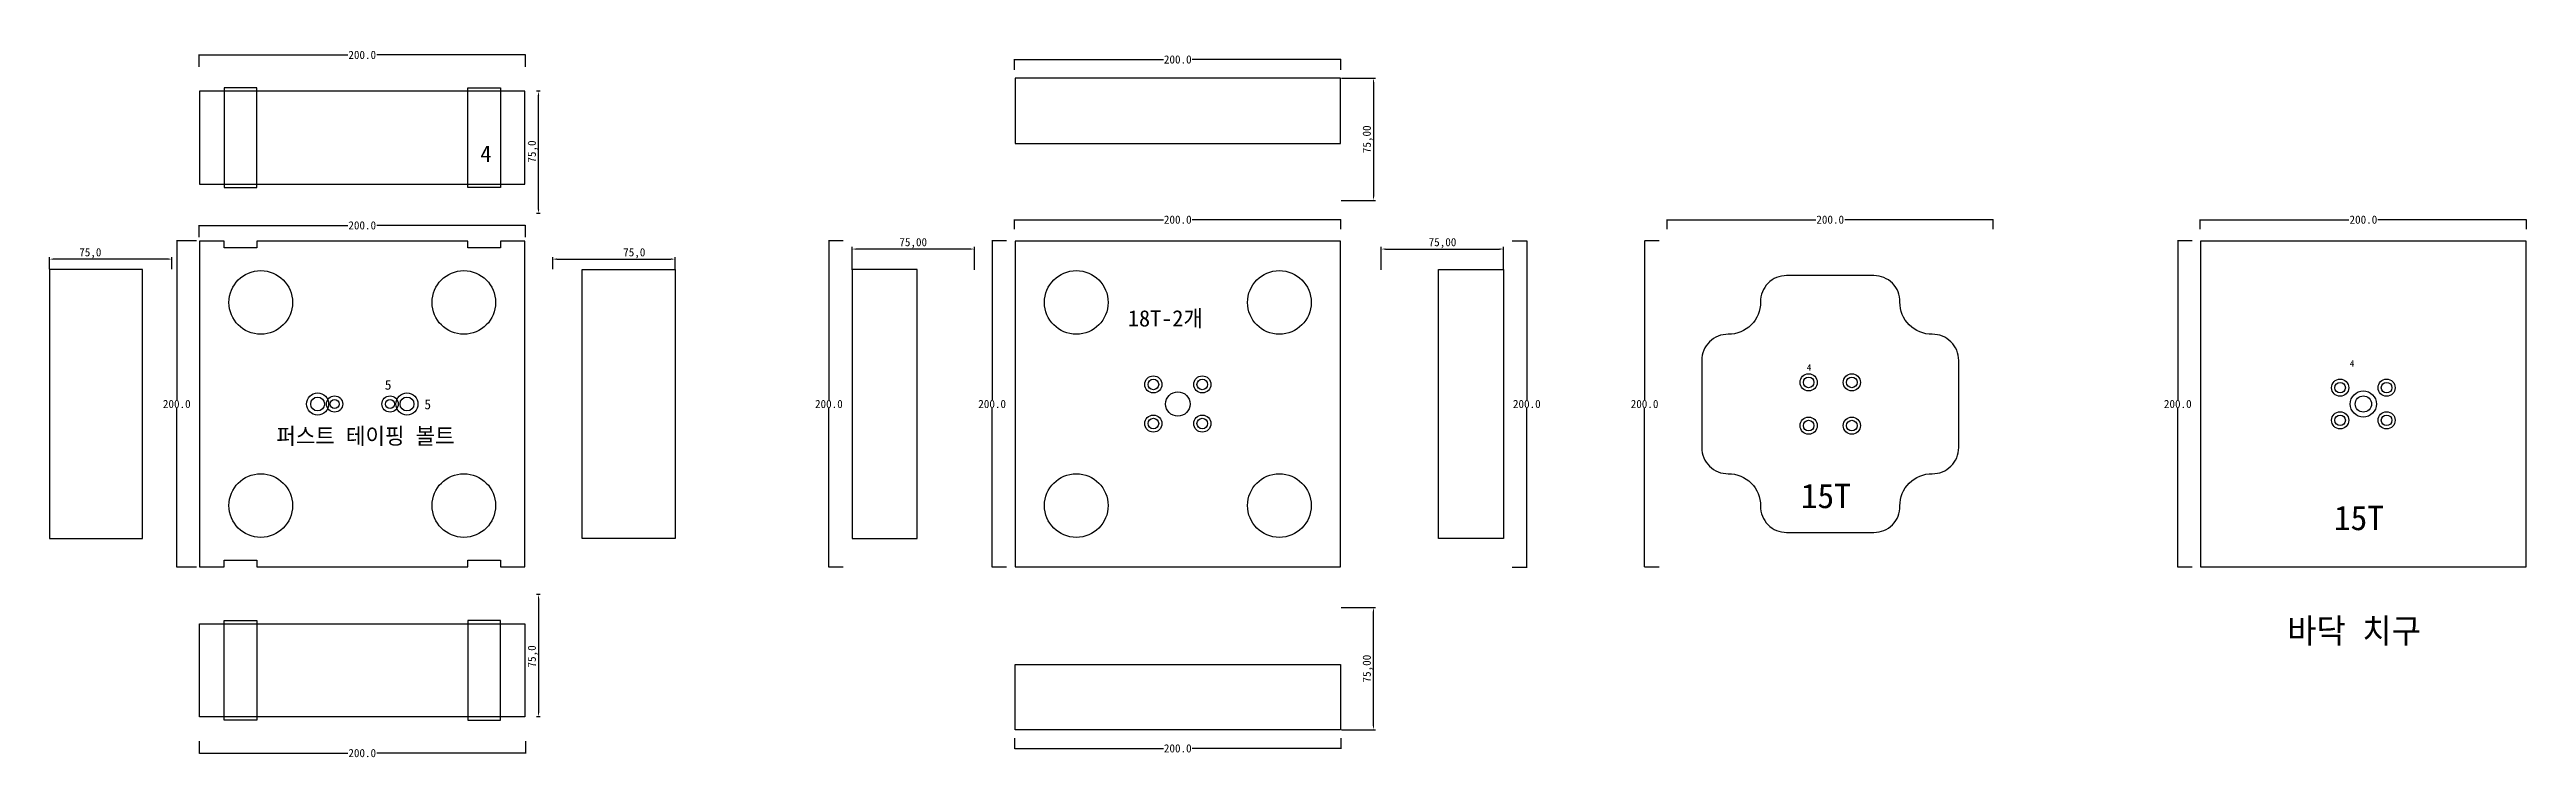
# Model space of a CAD drawing. Header units: millimetres. Extents: x 563 to 2082, y 342 to 777.
import ezdxf

# ---------------------------------------------------------------- set-up
doc = ezdxf.new("R2010")
doc.units = ezdxf.units.MM
for name, color, linetype in [('TEXT', 7, 'Continuous'), ('볼트 구멍', 7, 'Continuous'), ('치구', 7, 'Continuous'), ('치수', 7, 'Continuous')]:
    doc.layers.add(name, color=color, linetype=linetype)
doc.dimstyles.new('ISO-25', dxfattribs={"dimtxt": 2.5, "dimasz": 2.5, "dimexe": 1.25, "dimexo": 0.625, "dimtad": 1, "dimtxsty": 'Standard', "dimcen": 2.5, "dimadec": 0, "dimazin": 0, "dimtfac": 1, "dimtmove": 0, "dimatfit": 3, "dimfxl": 0, "dimarcsym": 0})
doc.dimstyles.get("Standard").update_dxf_attribs({"dimtxt": 7, "dimasz": 0.18, "dimexe": 0.18, "dimexo": 0.0625, "dimgap": 0.09, "dimtad": 0, "dimtih": 1, "dimtoh": 1, "dimdec": 1, "dimzin": 0, "dimdsep": 46, "dimtxsty": 'Standard', "dimcen": 0.09, "dimadec": 0, "dimazin": 0, "dimtfac": 1, "dimtdec": 1, "dimtofl": 0, "dimtmove": 0, "dimatfit": 3, "dimfxl": 0, "dimtolj": 1, "dimtzin": 0, "dimarcsym": 0})

# ---------------------------------------------------------------- blocks, each defined once
blk = doc.blocks.new('*D24')
at = {"layer": 'Defpoints', "color": 0}
for p in [(653.2, 659.3), (641.2, 459.3), (653.2, 459.3)]:
    blk.add_point(p, dxfattribs=at)
at = {"layer": '치수', "color": 0, "lineweight": -2}
for p, q in [((653.2, 659.3), (641, 659.3)), ((641.2, 659.1), (641.2, 561.9)), ((641.2, 459.5), (641.2, 556.7)), ((653.2, 459.3), (641, 459.3))]:
    blk.add_line(p, q, dxfattribs=at)
at = {"layer": '치수', "color": 0}
for points in [[(641.1, 659.1), (641.2, 659.1), (641.2, 659.3)], [(641.1, 459.5), (641.2, 459.5), (641.2, 459.3)]]:
    blk.add_solid(points, dxfattribs=at)
at = {"layer": '치수', "color": 0, "insert": (641.2, 559.3), "char_height": 5, "attachment_point": 5}
blk.add_mtext('\\A1;200.0', dxfattribs=at)
blk = doc.blocks.new('*D25')
at = {"layer": 'Defpoints', "color": 0}
for p in [(1049.9, 659.3), (1041, 459.3), (1049.9, 459.3)]:
    blk.add_point(p, dxfattribs=at)
at = {"layer": '치수', "color": 0, "lineweight": -2}
for p, q in [((1049.8, 659.3), (1040.8, 659.3)), ((1041, 659.1), (1041, 561.9)), ((1041, 459.5), (1041, 556.7)), ((1049.8, 459.3), (1040.8, 459.3))]:
    blk.add_line(p, q, dxfattribs=at)
at = {"layer": '치수', "color": 0}
for points in [[(1041, 659.1), (1041, 659.1), (1041, 659.3)], [(1041, 459.5), (1041, 459.5), (1041, 459.3)]]:
    blk.add_solid(points, dxfattribs=at)
at = {"layer": '치수', "color": 0, "insert": (1041, 559.3), "char_height": 5, "attachment_point": 5}
blk.add_mtext('\\A1;200.0', dxfattribs=at)
blk = doc.blocks.new('*D26')
at = {"layer": 'Defpoints', "color": 0}
for p in [(654.9, 352.7), (854.9, 352.7), (854.9, 345.3)]:
    blk.add_point(p, dxfattribs=at)
at = {"layer": '치수', "color": 0, "lineweight": -2}
for p, q in [((654.9, 352.6), (654.9, 345.1)), ((854.9, 352.6), (854.9, 345.1)), ((655.1, 345.3), (746.1, 345.3)), ((854.8, 345.3), (763.8, 345.3))]:
    blk.add_line(p, q, dxfattribs=at)
at = {"layer": '치수', "color": 0}
for points in [[(655.1, 345.3), (655.1, 345.3), (654.9, 345.3)], [(854.8, 345.3), (854.8, 345.3), (854.9, 345.3)]]:
    blk.add_solid(points, dxfattribs=at)
at = {"layer": '치수', "color": 0, "insert": (754.9, 345.3), "char_height": 5, "attachment_point": 5}
blk.add_mtext('\\A1;200.0', dxfattribs=at)
blk = doc.blocks.new('*D27')
at = {"layer": 'Defpoints', "color": 0}
for p in [(864.6, 442.6), (863, 367.6), (864.6, 367.6)]:
    blk.add_point(p, dxfattribs=at)
at = {"layer": '치수', "color": 0, "lineweight": -2}
for p, q in [((864, 442.6), (861.8, 442.6)), ((863, 440.1), (863, 370.1)), ((864, 367.6), (861.8, 367.6))]:
    blk.add_line(p, q, dxfattribs=at)
at = {"layer": '치수', "color": 0}
for points in [[(862.6, 440.1), (863.4, 440.1), (863, 442.6)], [(862.6, 370.1), (863.4, 370.1), (863, 367.6)]]:
    blk.add_solid(points, dxfattribs=at)
at = {"layer": '치수', "color": 0, "insert": (859.5, 404.6), "char_height": 5, "attachment_point": 5, "rotation": 90}
blk.add_mtext('75,0', dxfattribs=at)
blk = doc.blocks.new('*D28')
at = {"layer": 'Defpoints', "color": 0}
for p in [(654.9, 765.9), (854.9, 773.3), (854.9, 765.9)]:
    blk.add_point(p, dxfattribs=at)
at = {"layer": '치수', "color": 0, "lineweight": -2}
for p, q in [((654.9, 766), (654.9, 773.5)), ((655.1, 773.3), (746.1, 773.3)), ((854.8, 773.3), (763.8, 773.3)), ((854.9, 766), (854.9, 773.5))]:
    blk.add_line(p, q, dxfattribs=at)
at = {"layer": '치수', "color": 0}
for points in [[(655.1, 773.4), (655.1, 773.3), (654.9, 773.3)], [(854.8, 773.4), (854.8, 773.3), (854.9, 773.3)]]:
    blk.add_solid(points, dxfattribs=at)
at = {"layer": '치수', "color": 0, "insert": (754.9, 773.3), "char_height": 5, "attachment_point": 5}
blk.add_mtext('\\A1;200.0', dxfattribs=at)
blk = doc.blocks.new('*D29')
at = {"layer": 'Defpoints', "color": 0}
for p in [(854.9, 668.8), (654.9, 661.4), (854.9, 661.4)]:
    blk.add_point(p, dxfattribs=at)
at = {"layer": '치수', "color": 0, "lineweight": -2}
for p, q in [((654.9, 661.5), (654.9, 669)), ((655.1, 668.8), (746.1, 668.8)), ((854.8, 668.8), (763.8, 668.8)), ((854.9, 661.5), (854.9, 669))]:
    blk.add_line(p, q, dxfattribs=at)
at = {"layer": '치수', "color": 0}
for points in [[(655.1, 668.8), (655.1, 668.8), (654.9, 668.8)], [(854.8, 668.8), (854.8, 668.8), (854.9, 668.8)]]:
    blk.add_solid(points, dxfattribs=at)
at = {"layer": '치수', "color": 0, "insert": (754.9, 668.8), "char_height": 5, "attachment_point": 5}
blk.add_mtext('\\A1;200.0', dxfattribs=at)
blk = doc.blocks.new('*D30')
at = {"layer": 'Defpoints', "color": 0}
for p in [(563.2, 648.1), (563.2, 641.4), (638.2, 641.4)]:
    blk.add_point(p, dxfattribs=at)
at = {"layer": '치수', "color": 0, "lineweight": -2}
for p, q in [((563.2, 642), (563.2, 649.4)), ((635.7, 648.1), (565.7, 648.1)), ((638.2, 642), (638.2, 649.4))]:
    blk.add_line(p, q, dxfattribs=at)
at = {"layer": '치수', "color": 0}
for points in [[(565.7, 648.6), (565.7, 647.7), (563.2, 648.1)], [(635.7, 648.6), (635.7, 647.7), (638.2, 648.1)]]:
    blk.add_solid(points, dxfattribs=at)
at = {"layer": '치수', "color": 0, "insert": (588.2, 651.7), "char_height": 5, "attachment_point": 5}
blk.add_mtext('75,0', dxfattribs=at)
blk = doc.blocks.new('*D31')
at = {"layer": 'Defpoints', "color": 0}
for p in [(863, 751.1), (864.6, 751.1), (864.6, 676.1)]:
    blk.add_point(p, dxfattribs=at)
at = {"layer": '치수', "color": 0, "lineweight": -2}
for p, q in [((864, 751.1), (861.8, 751.1)), ((863, 678.6), (863, 748.6)), ((864, 676.1), (861.8, 676.1))]:
    blk.add_line(p, q, dxfattribs=at)
at = {"layer": '치수', "color": 0}
for points in [[(862.6, 748.6), (863.4, 748.6), (863, 751.1)], [(862.6, 678.6), (863.4, 678.6), (863, 676.1)]]:
    blk.add_solid(points, dxfattribs=at)
at = {"layer": '치수', "color": 0, "insert": (859.5, 714.1), "char_height": 5, "attachment_point": 5, "rotation": 90}
blk.add_mtext('75,0', dxfattribs=at)
blk = doc.blocks.new('*D32')
at = {"layer": 'Defpoints', "color": 0}
for p in [(871.7, 641.4), (946.7, 648.1), (946.7, 641.4)]:
    blk.add_point(p, dxfattribs=at)
at = {"layer": '치수', "color": 0, "lineweight": -2}
for p, q in [((871.7, 642), (871.7, 649.4)), ((874.2, 648.1), (944.2, 648.1)), ((946.7, 642), (946.7, 649.4))]:
    blk.add_line(p, q, dxfattribs=at)
at = {"layer": '치수', "color": 0}
for points in [[(874.2, 648.6), (874.2, 647.7), (871.7, 648.1)], [(944.2, 648.6), (944.2, 647.7), (946.7, 648.1)]]:
    blk.add_solid(points, dxfattribs=at)
at = {"layer": '치수', "color": 0, "insert": (921.7, 651.7), "char_height": 5, "attachment_point": 5}
blk.add_mtext('75,0', dxfattribs=at)
blk = doc.blocks.new('*D33')
at = {"layer": 'Defpoints', "color": 0}
for p in [(1460, 659.3), (1460, 459.3), (1468.9, 459.3)]:
    blk.add_point(p, dxfattribs=at)
at = {"layer": '치수', "color": 0, "lineweight": -2}
for p, q in [((1460, 659.3), (1469.1, 659.3)), ((1468.9, 659.1), (1468.9, 561.9)), ((1468.9, 459.5), (1468.9, 556.7)), ((1460, 459.3), (1469.1, 459.3))]:
    blk.add_line(p, q, dxfattribs=at)
at = {"layer": '치수', "color": 0}
for points in [[(1468.9, 659.1), (1468.9, 659.1), (1468.9, 659.3)], [(1468.9, 459.5), (1468.9, 459.5), (1468.9, 459.3)]]:
    blk.add_solid(points, dxfattribs=at)
at = {"layer": '치수', "color": 0, "insert": (1468.9, 559.3), "char_height": 5, "attachment_point": 5}
blk.add_mtext('\\A1;200.0', dxfattribs=at)
blk = doc.blocks.new('*D34')
at = {"layer": 'Defpoints', "color": 0}
for p in [(1550.1, 659.3), (1541.1, 459.3), (1550.1, 459.3)]:
    blk.add_point(p, dxfattribs=at)
at = {"layer": '치수', "color": 0, "lineweight": -2}
for p, q in [((1550, 659.3), (1541, 659.3)), ((1541.1, 659.1), (1541.1, 561.9)), ((1541.1, 459.5), (1541.1, 556.7)), ((1550, 459.3), (1541, 459.3))]:
    blk.add_line(p, q, dxfattribs=at)
at = {"layer": '치수', "color": 0}
for points in [[(1541.1, 659.1), (1541.2, 659.1), (1541.1, 659.3)], [(1541.1, 459.5), (1541.2, 459.5), (1541.1, 459.3)]]:
    blk.add_solid(points, dxfattribs=at)
at = {"layer": '치수', "color": 0, "insert": (1541.1, 559.3), "char_height": 5, "attachment_point": 5}
blk.add_mtext('\\A1;200.0', dxfattribs=at)
blk = doc.blocks.new('*D35')
at = {"layer": 'Defpoints', "color": 0}
for p in [(1150.1, 659.3), (1141.1, 459.3), (1150.1, 459.3)]:
    blk.add_point(p, dxfattribs=at)
at = {"layer": '치수', "color": 0, "lineweight": -2}
for p, q in [((1150, 659.3), (1141, 659.3)), ((1141.1, 659.1), (1141.1, 561.9)), ((1141.1, 459.5), (1141.1, 556.7)), ((1150, 459.3), (1141, 459.3))]:
    blk.add_line(p, q, dxfattribs=at)
at = {"layer": '치수', "color": 0}
for points in [[(1141.1, 659.1), (1141.2, 659.1), (1141.1, 659.3)], [(1141.1, 459.5), (1141.2, 459.5), (1141.1, 459.3)]]:
    blk.add_solid(points, dxfattribs=at)
at = {"layer": '치수', "color": 0, "insert": (1141.1, 559.3), "char_height": 5, "attachment_point": 5}
blk.add_mtext('\\A1;200.0', dxfattribs=at)
blk = doc.blocks.new('*D36')
at = {"layer": 'Defpoints', "color": 0}
for p in [(1154.9, 354.6), (1354.9, 354.6), (1354.9, 348.2)]:
    blk.add_point(p, dxfattribs=at)
at = {"layer": '치수', "color": 0, "lineweight": -2}
for p, q in [((1154.9, 354.5), (1154.9, 348)), ((1354.9, 354.5), (1354.9, 348)), ((1155.1, 348.2), (1246.1, 348.2)), ((1354.8, 348.2), (1263.8, 348.2))]:
    blk.add_line(p, q, dxfattribs=at)
at = {"layer": '치수', "color": 0}
for points in [[(1155.1, 348.2), (1155.1, 348.1), (1154.9, 348.2)], [(1354.8, 348.2), (1354.8, 348.1), (1354.9, 348.2)]]:
    blk.add_solid(points, dxfattribs=at)
at = {"layer": '치수', "color": 0, "insert": (1254.9, 348.2), "char_height": 5, "attachment_point": 5}
blk.add_mtext('\\A1;200.0', dxfattribs=at)
blk = doc.blocks.new('*D37')
at = {"layer": 'Defpoints', "color": 0}
for p in [(1354.4, 434.6), (1374.9, 434.6), (1354.6, 359.6)]:
    blk.add_point(p, dxfattribs=at)
at = {"layer": '치수', "color": 0, "lineweight": -2}
for p, q in [((1355.1, 434.6), (1376.2, 434.6)), ((1374.9, 362.1), (1374.9, 432.1)), ((1355.2, 359.6), (1376.2, 359.6))]:
    blk.add_line(p, q, dxfattribs=at)
at = {"layer": '치수', "color": 0}
for points in [[(1374.5, 432.1), (1375.3, 432.1), (1374.9, 434.6)], [(1374.5, 362.1), (1375.3, 362.1), (1374.9, 359.6)]]:
    blk.add_solid(points, dxfattribs=at)
at = {"layer": '치수', "color": 0, "insert": (1371.4, 397.1), "char_height": 5, "attachment_point": 5, "rotation": 90}
blk.add_mtext('75,00', dxfattribs=at)
blk = doc.blocks.new('*D38')
at = {"layer": 'Defpoints', "color": 0}
for p in [(1454.7, 654.3), (1379.7, 641), (1454.7, 641)]:
    blk.add_point(p, dxfattribs=at)
at = {"layer": '치수', "color": 0, "lineweight": -2}
for p, q in [((1379.7, 641.6), (1379.7, 655.6)), ((1382.2, 654.3), (1452.2, 654.3)), ((1454.7, 641.6), (1454.7, 655.6))]:
    blk.add_line(p, q, dxfattribs=at)
at = {"layer": '치수', "color": 0}
for points in [[(1382.2, 654.7), (1382.2, 653.9), (1379.7, 654.3)], [(1452.2, 654.7), (1452.2, 653.9), (1454.7, 654.3)]]:
    blk.add_solid(points, dxfattribs=at)
at = {"layer": '치수', "color": 0, "insert": (1417.2, 657.9), "char_height": 5, "attachment_point": 5}
blk.add_mtext('75,00', dxfattribs=at)
blk = doc.blocks.new('*D39')
at = {"layer": 'Defpoints', "color": 0}
for p in [(1354.9, 672.3), (1154.9, 666.4), (1354.9, 666.4)]:
    blk.add_point(p, dxfattribs=at)
at = {"layer": '치수', "color": 0, "lineweight": -2}
for p, q in [((1154.9, 666.5), (1154.9, 672.5)), ((1155.1, 672.3), (1246.1, 672.3)), ((1354.8, 672.3), (1263.8, 672.3)), ((1354.9, 666.5), (1354.9, 672.5))]:
    blk.add_line(p, q, dxfattribs=at)
at = {"layer": '치수', "color": 0}
for points in [[(1155.1, 672.3), (1155.1, 672.3), (1154.9, 672.3)], [(1354.8, 672.3), (1354.8, 672.3), (1354.9, 672.3)]]:
    blk.add_solid(points, dxfattribs=at)
at = {"layer": '치수', "color": 0, "insert": (1254.9, 672.3), "char_height": 5, "attachment_point": 5}
blk.add_mtext('\\A1;200.0', dxfattribs=at)
blk = doc.blocks.new('*D40')
at = {"layer": 'Defpoints', "color": 0}
for p in [(1154.9, 764.1), (1354.9, 770.5), (1354.9, 764.1)]:
    blk.add_point(p, dxfattribs=at)
at = {"layer": '치수', "color": 0, "lineweight": -2}
for p, q in [((1154.9, 764.1), (1154.9, 770.7)), ((1155.1, 770.5), (1246.1, 770.5)), ((1354.8, 770.5), (1263.8, 770.5)), ((1354.9, 764.1), (1354.9, 770.7))]:
    blk.add_line(p, q, dxfattribs=at)
at = {"layer": '치수', "color": 0}
for points in [[(1155.1, 770.5), (1155.1, 770.4), (1154.9, 770.5)], [(1354.8, 770.5), (1354.8, 770.4), (1354.9, 770.5)]]:
    blk.add_solid(points, dxfattribs=at)
at = {"layer": '치수', "color": 0, "insert": (1254.9, 770.5), "char_height": 5, "attachment_point": 5}
blk.add_mtext('\\A1;200.0', dxfattribs=at)
blk = doc.blocks.new('*D41')
at = {"layer": 'Defpoints', "color": 0}
for p in [(1055.2, 654.3), (1055.2, 641), (1130.2, 641)]:
    blk.add_point(p, dxfattribs=at)
at = {"layer": '치수', "color": 0, "lineweight": -2}
for p, q in [((1055.2, 641.6), (1055.2, 655.6)), ((1127.7, 654.3), (1057.7, 654.3)), ((1130.2, 641.6), (1130.2, 655.6))]:
    blk.add_line(p, q, dxfattribs=at)
at = {"layer": '치수', "color": 0}
for points in [[(1057.7, 654.7), (1057.7, 653.9), (1055.2, 654.3)], [(1127.7, 654.7), (1127.7, 653.9), (1130.2, 654.3)]]:
    blk.add_solid(points, dxfattribs=at)
at = {"layer": '치수', "color": 0, "insert": (1092.7, 657.9), "char_height": 5, "attachment_point": 5}
blk.add_mtext('75,00', dxfattribs=at)
blk = doc.blocks.new('*D42')
at = {"layer": 'Defpoints', "color": 0}
for p in [(1354.6, 759.1), (1354.4, 684.1), (1374.9, 684.1)]:
    blk.add_point(p, dxfattribs=at)
at = {"layer": '치수', "color": 0, "lineweight": -2}
for p, q in [((1355.2, 759.1), (1376.2, 759.1)), ((1374.9, 756.6), (1374.9, 686.6)), ((1355.1, 684.1), (1376.2, 684.1))]:
    blk.add_line(p, q, dxfattribs=at)
at = {"layer": '치수', "color": 0}
for points in [[(1374.5, 756.6), (1375.3, 756.6), (1374.9, 759.1)], [(1374.5, 686.6), (1375.3, 686.6), (1374.9, 684.1)]]:
    blk.add_solid(points, dxfattribs=at)
at = {"layer": '치수', "color": 0, "insert": (1371.4, 721.6), "char_height": 5, "attachment_point": 5, "rotation": 90}
blk.add_mtext('75,00', dxfattribs=at)
blk = doc.blocks.new('*D43')
at = {"layer": 'Defpoints', "color": 0}
for p in [(1754.9, 672.3), (1554.9, 666.4), (1754.9, 666.4)]:
    blk.add_point(p, dxfattribs=at)
at = {"layer": '치수', "color": 0, "lineweight": -2}
for p, q in [((1554.9, 666.5), (1554.9, 672.5)), ((1555.1, 672.3), (1646.1, 672.3)), ((1754.8, 672.3), (1663.8, 672.3)), ((1754.9, 666.5), (1754.9, 672.5))]:
    blk.add_line(p, q, dxfattribs=at)
at = {"layer": '치수', "color": 0}
for points in [[(1555.1, 672.3), (1555.1, 672.3), (1554.9, 672.3)], [(1754.8, 672.3), (1754.8, 672.3), (1754.9, 672.3)]]:
    blk.add_solid(points, dxfattribs=at)
at = {"layer": '치수', "color": 0, "insert": (1654.9, 672.3), "char_height": 5, "attachment_point": 5}
blk.add_mtext('\\A1;200.0', dxfattribs=at)
blk = doc.blocks.new('*D44')
at = {"layer": 'Defpoints', "color": 0}
for p in [(1876.9, 659.3), (1868, 459.3), (1876.9, 459.3)]:
    blk.add_point(p, dxfattribs=at)
at = {"layer": '치수', "color": 0, "lineweight": -2}
for p, q in [((1876.8, 659.3), (1867.8, 659.3)), ((1868, 659.1), (1868, 561.9)), ((1868, 459.5), (1868, 556.7)), ((1876.8, 459.3), (1867.8, 459.3))]:
    blk.add_line(p, q, dxfattribs=at)
at = {"layer": '치수', "color": 0}
for points in [[(1868, 659.1), (1868, 659.1), (1868, 659.3)], [(1868, 459.5), (1868, 459.5), (1868, 459.3)]]:
    blk.add_solid(points, dxfattribs=at)
at = {"layer": '치수', "color": 0, "insert": (1868, 559.3), "char_height": 5, "attachment_point": 5}
blk.add_mtext('\\A1;200.0', dxfattribs=at)
blk = doc.blocks.new('*D45')
at = {"layer": 'Defpoints', "color": 0}
for p in [(2081.8, 672.3), (1881.8, 666.4), (2081.8, 666.4)]:
    blk.add_point(p, dxfattribs=at)
at = {"layer": '치수', "color": 0, "lineweight": -2}
for p, q in [((1881.8, 666.5), (1881.8, 672.5)), ((1882, 672.3), (1972.9, 672.3)), ((2081.6, 672.3), (1990.6, 672.3)), ((2081.8, 666.5), (2081.8, 672.5))]:
    blk.add_line(p, q, dxfattribs=at)
at = {"layer": '치수', "color": 0}
for points in [[(1882, 672.3), (1882, 672.3), (1881.8, 672.3)], [(2081.6, 672.3), (2081.6, 672.3), (2081.8, 672.3)]]:
    blk.add_solid(points, dxfattribs=at)
at = {"layer": '치수', "color": 0, "insert": (1981.8, 672.3), "char_height": 5, "attachment_point": 5}
blk.add_mtext('\\A1;200.0', dxfattribs=at)

msp = doc.modelspace()

# ---------------------------------------------------------------- linework, layer by layer
at = {"layer": '볼트 구멍', "color": 1}
for centre, radius in [((1641.692, 572.567), 5.25), ((1668.192, 572.567), 5.25), ((727.542, 559.317), 6.75), ((737.942, 559.317), 5), ((771.942, 559.317), 5), ((782.342, 559.317), 6.75), ((1239.942, 571.317), 5.25), ((1254.942, 559.317), 7.5), ((1269.942, 571.317), 5.25), ((1967.526, 569.317), 5.25), ((1981.776, 559.317), 8), ((1996.026, 569.317), 5.25), ((1239.942, 547.317), 5.25), ((1269.942, 547.317), 5.25), ((1641.692, 546.067), 5.25), ((1668.192, 546.067), 5.25), ((1967.526, 549.317), 5.25), ((1996.026, 549.317), 5.25)]:
    msp.add_circle(centre, radius, dxfattribs=at)
at = {"layer": '볼트 구멍', "color": 3}
for centre, radius in [((727.542, 559.317), 4.25), ((782.342, 559.317), 4.25), ((1239.942, 571.317), 3.25), ((1254.942, 559.317), 7.5), ((1269.942, 571.317), 3.25), ((1641.692, 572.567), 3.25), ((1668.192, 572.567), 3.25), ((1967.526, 569.317), 3.25), ((1981.776, 559.317), 5), ((1996.026, 569.317), 3.25), ((1239.942, 547.317), 3.25), ((1269.942, 547.317), 3.25), ((1641.692, 546.067), 3.25), ((1668.192, 546.067), 3.25), ((1967.526, 549.317), 3.25), ((1996.026, 549.317), 3.25)]:
    msp.add_circle(centre, radius, dxfattribs=at)
at = {"layer": '볼트 구멍', "color": 2}
for centre in [(737.942, 559.317), (771.942, 559.317)]:
    msp.add_circle(centre, 2.75, dxfattribs=at)
at = {"layer": '치구'}
for points in [[(655.192, 694.067), (854.692, 694.067), (854.692, 751.067), (655.192, 751.067)], [(1155.192, 719.067), (1354.692, 719.067), (1354.692, 759.067), (1155.192, 759.067)], [(655.192, 459.567), (670.192, 459.567), (670.192, 463.567), (690.192, 463.567), (690.192, 459.567), (819.692, 459.567), (819.692, 463.567), (839.692, 463.567), (839.692, 459.567), (854.692, 459.567), (854.692, 659.067), (839.692, 659.067), (839.692, 655.067), (819.692, 655.067), (819.692, 659.067), (690.192, 659.067), (690.192, 655.067), (670.192, 655.067), (670.192, 659.067), (655.192, 659.067)], [(1155.192, 659.067), (1155.192, 459.567), (1354.692, 459.567), (1354.692, 659.067)], [(1882.026, 659.067), (1882.026, 459.567), (2081.526, 459.567), (2081.526, 659.067)], [(620.192, 641.667), (563.192, 641.667), (563.192, 476.967), (620.192, 476.967)], [(889.692, 641.667), (946.692, 641.667), (946.692, 476.967), (889.692, 476.967)], [(1095.192, 641.667), (1055.192, 641.667), (1055.192, 476.967), (1095.192, 476.967)], [(1414.692, 641.667), (1454.692, 641.667), (1454.692, 476.967), (1414.692, 476.967)], [(655.192, 424.567), (854.692, 424.567), (854.692, 367.567), (655.192, 367.567)], [(1155.192, 399.567), (1354.692, 399.567), (1354.692, 359.567), (1155.192, 359.567)]]:
    msp.add_lwpolyline(points, close=True, dxfattribs=at)
at = {"layer": '치구', "color": 1}
for points in [[(670.192, 692.067), (690.192, 692.067), (690.192, 753.065), (670.192, 753.065)], [(839.692, 692.067), (819.692, 692.067), (819.692, 753.065), (839.692, 753.065)], [(670.192, 426.567), (690.192, 426.567), (690.192, 365.57), (670.192, 365.57)], [(839.692, 426.567), (819.692, 426.567), (819.692, 365.57), (839.692, 365.57)]]:
    msp.add_lwpolyline(points, close=True, dxfattribs=at)
at = {"layer": '치구', "color": 0}
msp.add_lwpolyline([(1576.192, 586.071), (1576.192, 532.564, 0.418345), (1592.418, 516.565, -0.42248862), (1612.19, 496.792, 0.418345), (1628.189, 480.567), (1681.696, 480.567, 0.418345), (1697.694, 496.792, -0.42248862), (1717.467, 516.565, 0.418345), (1733.692, 532.564), (1733.692, 586.071, 0.418345), (1717.467, 602.069, -0.42248862), (1697.694, 621.842, 0.418345), (1681.696, 638.067), (1628.189, 638.067, 0.418345), (1612.19, 621.842, -0.42248862), (1592.418, 602.069, 0.418345)], format="xyb", close=True, dxfattribs=at)
at = {"layer": '치구'}
for centre in [(692.692, 621.567), (817.192, 621.567), (692.692, 497.067), (817.192, 497.067)]:
    msp.add_circle(centre, 19.5, dxfattribs=at)
at = {"layer": '치구', "color": 0}
for centre in [(1192.692, 621.567), (1317.192, 621.567), (1192.692, 497.067), (1317.192, 497.067)]:
    msp.add_circle(centre, 19.5, dxfattribs=at)

# ---------------------------------------------------------------- texts
at = {"layer": 'TEXT', "color": 1}
for s, height, p in [('4', 10, (827.311, 707.755)), ('18T-2개', 10, (1224.344, 606.833)), ('5', 6, (768.737, 568.079)), ('5', 6, (793.014, 556.106)), ('15T', 15, (1636.919, 495.49)), ('15T', 15, (1963.77, 481.993))]:
    msp.add_text(s, height=height, dxfattribs=at).set_placement(p)
at = {"layer": 'TEXT', "color": 6}
msp.add_text('퍼스트 테이핑 볼트', height=10, dxfattribs=at).set_placement((702.248, 534.712))
at = {"layer": 'TEXT'}
msp.add_text('바닥 치구', height=15, dxfattribs=at).set_placement((1935.073, 412.829))
at = {"layer": '볼트 구멍', "color": 6}
for p in [(1640.56, 579.668), (1973.498, 582.152)]:
    msp.add_text('4', height=4, dxfattribs=at).set_placement(p)

# ---------------------------------------------------------------- dimensions: what is measured, and where the dimension line sits
at = {"layer": '치수', "color": 4}
for base, p1, p2, dimstyle, override, picture, middle in [((854.942, 773.325), (654.942, 765.928), (854.942, 765.928), 'Standard', {"dimtxt": 5}, '*D28', (754.942, 773.325)), ((854.942, 668.789), (654.942, 661.392), (854.942, 661.392), 'Standard', {"dimtxt": 5}, '*D29', (754.942, 668.789)), ((1354.942, 672.308), (1154.942, 666.424), (1354.942, 666.424), 'Standard', {"dimtxt": 5}, '*D39', (1254.942, 672.308)), ((1754.942, 672.308), (1554.942, 666.424), (1754.942, 666.424), 'Standard', {"dimtxt": 5}, '*D43', (1654.942, 672.308)), ((2081.776, 672.308), (1881.776, 666.424), (2081.776, 666.424), 'Standard', {"dimtxt": 5}, '*D45', (1981.776, 672.308)), ((1055.192, 654.319), (1130.192, 641.017), (1055.192, 641.017), 'ISO-25', {"dimtxt": 5, "dimzin": 0}, '*D41', (1092.692, 657.86)), ((854.942, 345.309), (654.942, 352.707), (854.942, 352.707), 'Standard', {"dimtxt": 5}, '*D26', (754.942, 345.309))]:
    dim = msp.add_linear_dim(base=base, p1=p1, p2=p2, dimstyle=dimstyle, override=override, dxfattribs=at)
    dim.commit()
    dim.dimension.update_dxf_attribs({"geometry": picture, "text_midpoint": middle})
for base, p1, p2, dimstyle, override, picture, middle in [((1354.942, 770.478), (1154.942, 764.081), (1354.942, 764.081), 'Standard', {"dimtxt": 5}, '*D40', (1254.942, 770.478)), ((946.692, 648.144), (871.692, 641.367), (946.692, 641.367), 'ISO-25', {"dimtxt": 5, "dimdec": 1, "dimzin": 0, "dimtdec": 1}, '*D32', (921.692, 648.144)), ((1354.942, 348.157), (1154.942, 354.554), (1354.942, 354.554), 'Standard', {"dimtxt": 5}, '*D36', (1254.942, 348.157))]:
    dim = msp.add_linear_dim(base=base, p1=p1, p2=p2, dimstyle=dimstyle, override=override, dxfattribs=at)
    dim.commit()
    dim.dimension.update_dxf_attribs({"geometry": picture, "text_midpoint": middle, "dimtype": 160})
for base, p1, p2, angle, picture, middle in [((863.009, 751.067), (864.622, 676.067), (864.622, 751.067), 90, '*D31', (863.009, 714.067)), ((563.192, 648.144), (638.192, 641.367), (563.192, 641.367), 180, '*D30', (588.192, 648.144)), ((863.009, 367.567), (864.622, 442.567), (864.622, 367.567), 270, '*D27', (863.009, 404.567))]:
    dim = msp.add_linear_dim(base=base, p1=p1, p2=p2, angle=angle, dimstyle='ISO-25', override={"dimtxt": 5, "dimdec": 1, "dimzin": 0, "dimtdec": 1}, dxfattribs=at)
    dim.commit()
    dim.dimension.update_dxf_attribs({"geometry": picture, "text_midpoint": middle, "dimtype": 160})
for base, p1, p2, angle, dimstyle, override, picture, middle in [((1374.919, 684.067), (1354.592, 759.067), (1354.442, 684.067), 90, 'ISO-25', {"dimtxt": 5, "dimzin": 0}, '*D42', (1371.377, 721.567)), ((641.163, 459.317), (653.232, 659.317), (653.232, 459.317), 90, 'Standard', {"dimtxt": 5}, '*D24', (641.163, 559.317)), ((1040.996, 459.317), (1049.901, 659.317), (1049.901, 459.317), 90, 'Standard', {"dimtxt": 5}, '*D25', (1040.996, 559.317)), ((1141.146, 459.317), (1150.051, 659.317), (1150.051, 459.317), 90, 'Standard', {"dimtxt": 5}, '*D35', (1141.146, 559.317)), ((1454.692, 654.319), (1379.692, 641.017), (1454.692, 641.017), 180, 'ISO-25', {"dimtxt": 5, "dimzin": 0}, '*D38', (1417.192, 657.86)), ((1468.888, 459.317), (1459.983, 659.317), (1459.983, 459.317), 90, 'Standard', {"dimtxt": 5}, '*D33', (1468.888, 559.317)), ((1541.146, 459.317), (1550.051, 659.317), (1550.051, 459.317), 90, 'Standard', {"dimtxt": 5}, '*D34', (1541.146, 559.317)), ((1867.98, 459.317), (1876.885, 659.317), (1876.885, 459.317), 90, 'Standard', {"dimtxt": 5}, '*D44', (1867.98, 559.317)), ((1374.919, 434.567), (1354.592, 359.567), (1354.442, 434.567), 270, 'ISO-25', {"dimtxt": 5, "dimzin": 0}, '*D37', (1371.377, 397.067))]:
    dim = msp.add_linear_dim(base=base, p1=p1, p2=p2, angle=angle, dimstyle=dimstyle, override=override, dxfattribs=at)
    dim.commit()
    dim.dimension.update_dxf_attribs({"geometry": picture, "text_midpoint": middle})

doc.saveas('drawing.dxf')
